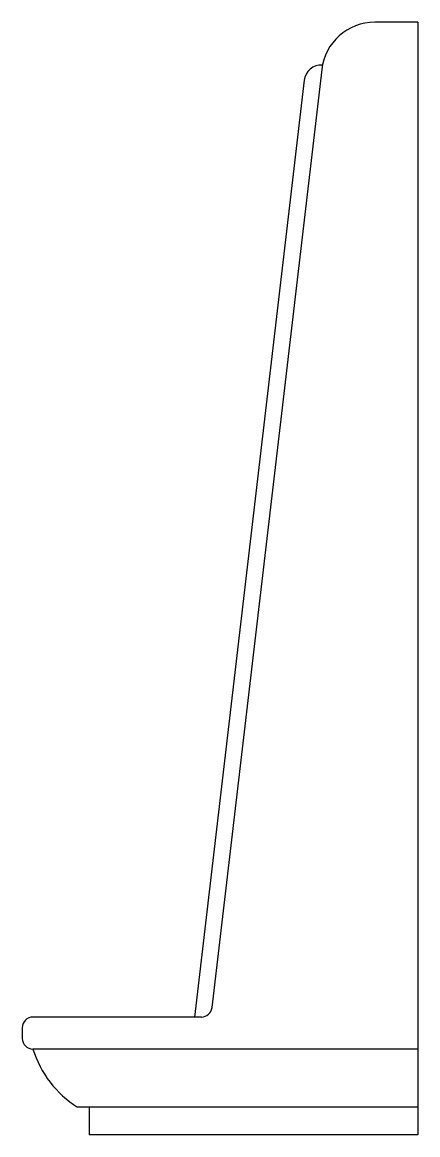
# Model space of a CAD drawing. Header units: millimetres. Extents: x -2966.22 to -2965.85, y 2974.12 to 2975.16.
import ezdxf

# ---------------------------------------------------------------- set-up
doc = ezdxf.new("R2010")
doc.units = ezdxf.units.MM
doc.header["$LTSCALE"] = 10
doc.layers.add('banheiro_louças', color=2, linetype='Continuous')

msp = doc.modelspace()

# ---------------------------------------------------------------- linework, layer by layer
at = {"layer": 'banheiro_louças'}
for p, q in [((-2965.8481, 2975.1634), (-2965.8883, 2975.1634)), ((-2965.8481, 2975.1634), (-2965.8481, 2974.1234)), ((-2965.9379, 2975.1192), (-2966.0406, 2974.2422)), ((-2965.9544, 2975.1091), (-2966.0569, 2974.2334)), ((-2966.2181, 2974.2234), (-2966.2181, 2974.2134)), ((-2966.0505, 2974.2334), (-2966.2081, 2974.2334)), ((-2965.8481, 2974.2034), (-2966.2081, 2974.2034)), ((-2965.8481, 2974.149), (-2966.1664, 2974.149)), ((-2966.1556, 2974.149), (-2966.1556, 2974.1234)), ((-2965.8481, 2974.1234), (-2966.1556, 2974.1234))]:
    msp.add_line(p, q, dxfattribs=at)
for centre, radius, start, end in [((-2965.8883, 2975.1134), 0.05, 90, 173.3255), ((-2965.9385, 2975.1073), 0.016, 86.1387, 173.5785), ((-2966.0505, 2974.2434), 0.01, 270, 353.3255), ((-2966.2081, 2974.2234), 0.01, 90, 180), ((-2966.2081, 2974.2134), 0.01, 180, 270), ((-2966.1127, 2974.2334), 0.1, 197.4576, 237.4962)]:
    msp.add_arc(centre, radius, start, end, dxfattribs=at)

doc.saveas('drawing.dxf')
